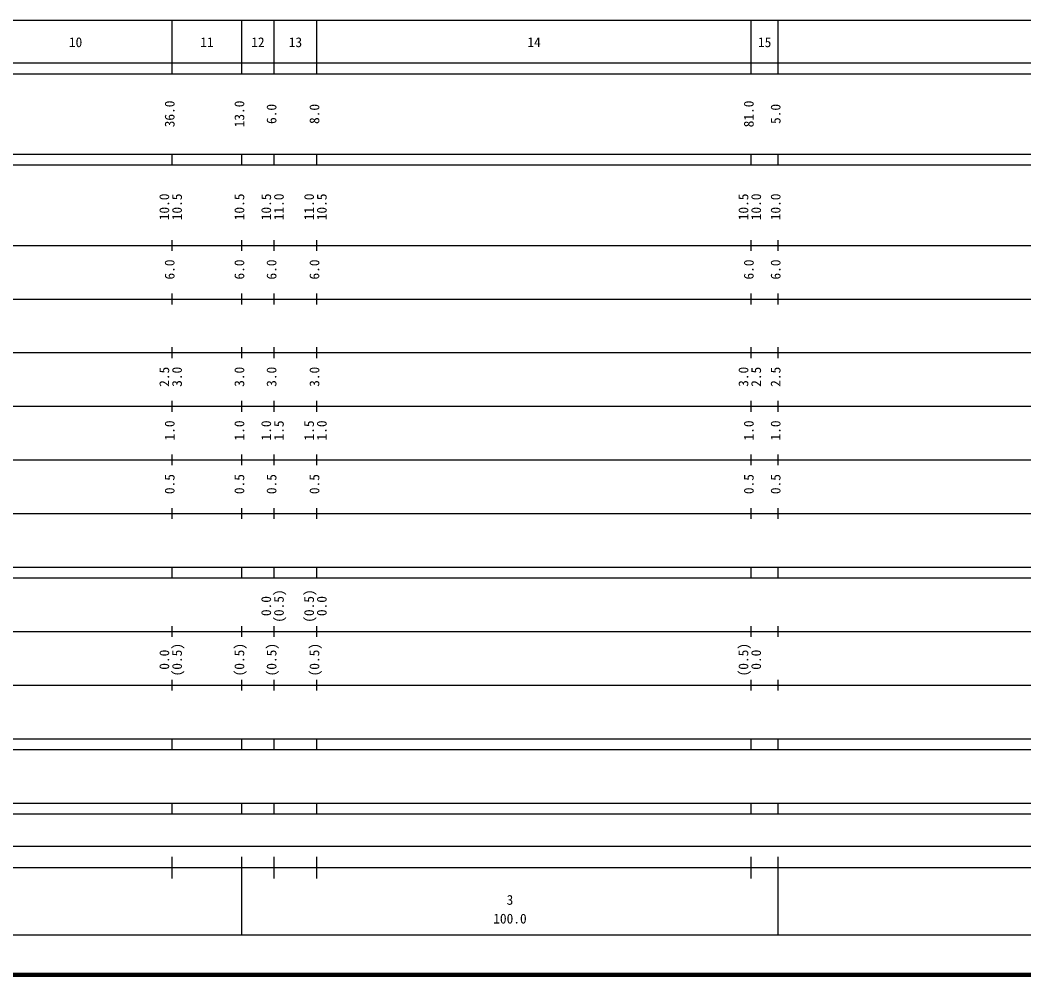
# Model space of a CAD drawing. Units: millimetres on the paper, enlarged 1000 times. Extents: x 40000 to 680000, y 20000 to 380000.
# Drawn here: x 226648 to 413845, y 20000 to 198000 of the extents above; entities that cross this region are included whole.
import ezdxf
from ezdxf.enums import TextEntityAlignment as Align

# ---------------------------------------------------------------- set-up
doc = ezdxf.new("R2010")
doc.units = ezdxf.units.MM
doc.header["$LTSCALE"] = 1000
doc.layers.add('S-TTL', color=2, linetype='Continuous', lineweight=140)
doc.layers.add('S-TTL-BAND', color=7, linetype='Continuous', lineweight=25)
doc.styles.add('ＭＳ ゴシック', font='')
doc.styles.get('ＭＳ ゴシック').set_extended_font_data('MS Gothic')

msp = doc.modelspace()

# ---------------------------------------------------------------- linework, layer by layer
at = {"layer": 'S-TTL'}
msp.add_line((40000, 20000), (680000, 20000), dxfattribs=at)
at = {"layer": 'S-TTL-BAND'}
for p, q in [((68000, 198000), (579000, 198000)), ((255000, 188000), (255000, 198000)), ((268000, 188000), (268000, 198000)), ((274000, 188000), (274000, 198000)), ((282000, 188000), (282000, 198000)), ((363000, 188000), (363000, 198000)), ((368000, 188000), (368000, 198000)), ((40000, 190000), (579000, 190000)), ((40000, 188000), (579000, 188000)), ((40000, 173000), (579000, 173000)), ((255000, 171000), (255000, 173000)), ((268000, 171000), (268000, 173000)), ((274000, 171000), (274000, 173000)), ((282000, 171000), (282000, 173000)), ((363000, 171000), (363000, 173000)), ((368000, 171000), (368000, 173000)), ((40000, 171000), (579000, 171000)), ((40000, 156000), (579000, 156000)), ((255000, 155000), (255000, 157000)), ((268000, 155000), (268000, 157000)), ((274000, 155000), (274000, 157000)), ((282000, 155000), (282000, 157000)), ((363000, 155000), (363000, 157000)), ((368000, 155000), (368000, 157000)), ((255000, 145000), (255000, 147000)), ((268000, 145000), (268000, 147000)), ((274000, 145000), (274000, 147000)), ((282000, 145000), (282000, 147000)), ((363000, 145000), (363000, 147000)), ((368000, 145000), (368000, 147000)), ((46000, 146000), (579000, 146000)), ((255000, 135000), (255000, 137000)), ((268000, 135000), (268000, 137000)), ((274000, 135000), (274000, 137000)), ((282000, 135000), (282000, 137000)), ((363000, 135000), (363000, 137000)), ((368000, 135000), (368000, 137000)), ((52000, 136000), (579000, 136000)), ((46000, 126000), (579000, 126000)), ((255000, 125000), (255000, 127000)), ((268000, 125000), (268000, 127000)), ((274000, 125000), (274000, 127000)), ((282000, 125000), (282000, 127000)), ((363000, 125000), (363000, 127000)), ((368000, 125000), (368000, 127000)), ((255000, 115000), (255000, 117000)), ((268000, 115000), (268000, 117000)), ((274000, 115000), (274000, 117000)), ((282000, 115000), (282000, 117000)), ((363000, 115000), (363000, 117000)), ((368000, 115000), (368000, 117000)), ((52000, 116000), (579000, 116000)), ((255000, 105000), (255000, 107000)), ((268000, 105000), (268000, 107000)), ((274000, 105000), (274000, 107000)), ((282000, 105000), (282000, 107000)), ((363000, 105000), (363000, 107000)), ((368000, 105000), (368000, 107000)), ((46000, 106000), (579000, 106000)), ((40000, 96000), (579000, 96000)), ((255000, 94000), (255000, 96000)), ((268000, 94000), (268000, 96000)), ((274000, 94000), (274000, 96000)), ((282000, 94000), (282000, 96000)), ((363000, 94000), (363000, 96000)), ((368000, 94000), (368000, 96000)), ((40000, 94000), (579000, 94000)), ((255000, 83000), (255000, 85000)), ((268000, 83000), (268000, 85000)), ((274000, 83000), (274000, 85000)), ((282000, 83000), (282000, 85000)), ((363000, 83000), (363000, 85000)), ((368000, 83000), (368000, 85000)), ((49000, 84000), (579000, 84000)), ((255000, 73000), (255000, 75000)), ((268000, 73000), (268000, 75000)), ((274000, 73000), (274000, 75000)), ((282000, 73000), (282000, 75000)), ((363000, 73000), (363000, 75000)), ((368000, 73000), (368000, 75000)), ((40000, 74000), (579000, 74000)), ((40000, 64000), (579000, 64000)), ((255000, 62000), (255000, 64000)), ((268000, 62000), (268000, 64000)), ((274000, 62000), (274000, 64000)), ((282000, 62000), (282000, 64000)), ((363000, 62000), (363000, 64000)), ((368000, 62000), (368000, 64000)), ((40000, 62000), (579000, 62000)), ((40000, 52000), (579000, 52000)), ((255000, 50000), (255000, 52000)), ((268000, 50000), (268000, 52000)), ((274000, 50000), (274000, 52000)), ((282000, 50000), (282000, 52000)), ((363000, 50000), (363000, 52000)), ((368000, 50000), (368000, 52000)), ((40000, 50000), (579000, 50000)), ((71000, 44000), (565000, 44000)), ((255000, 38000), (255000, 42000)), ((268000, 27500), (268000, 42000)), ((274000, 38000), (274000, 42000)), ((282000, 38000), (282000, 42000)), ((363000, 38000), (363000, 42000)), ((368000, 27500), (368000, 42000)), ((40000, 40000), (579000, 40000)), ((68000, 27500), (579000, 27500))]:
    msp.add_line(p, q, dxfattribs=at)

# ---------------------------------------------------------------- texts
at = {"layer": 'S-TTL-BAND', "style": 'ＭＳ ゴシック'}
for s, p in [('10', (237000, 192405)), ('11', (261500, 192405)), ('12', (271000, 192405)), ('13', (278000, 192405)), ('14', (322500, 192405)), ('15', (365500, 192405)), ('3', (318000, 32523)), ('100.0', (318000, 29033))]:
    msp.add_text(s, height=1833, dxfattribs=at).set_placement(p, align=Align.BOTTOM_CENTER)
for s, p in [('36.0', (256000, 180500)), ('13.0', (269000, 180500)), ('6.0', (275000, 180500)), ('8.0', (283000, 180500)), ('81.0', (364000, 180500)), ('5.0', (369000, 180500)), ('10.0', (255000, 163174)), ('10.5', (257370, 163174)), ('10.5', (269000, 163174)), ('10.5', (274000, 163174)), ('11.0', (276370, 163174)), ('11.0', (282000, 163174)), ('10.5', (284370, 163174)), ('10.5', (363000, 163174)), ('10.0', (365370, 163174)), ('10.0', (369000, 163174)), ('6.0', (256000, 151500)), ('6.0', (269000, 151500)), ('6.0', (275000, 151500)), ('6.0', (283000, 151500)), ('6.0', (364000, 151500)), ('6.0', (369000, 151500)), ('2.5', (255000, 131500)), ('3.0', (257370, 131500)), ('3.0', (269000, 131500)), ('3.0', (275000, 131500)), ('3.0', (283000, 131500)), ('3.0', (363000, 131500)), ('2.5', (365370, 131500)), ('2.5', (369000, 131500)), ('1.0', (256000, 121500)), ('1.0', (269000, 121500)), ('1.0', (274000, 121500)), ('1.5', (276370, 121500)), ('1.5', (282000, 121500)), ('1.0', (284370, 121500)), ('1.0', (364000, 121500)), ('1.0', (369000, 121500)), ('0.5', (256000, 111500)), ('0.5', (269000, 111500)), ('0.5', (275000, 111500)), ('0.5', (283000, 111500)), ('0.5', (364000, 111500)), ('0.5', (369000, 111500)), ('0.0', (274000, 88764)), ('(0.5)', (276370, 88764)), ('(0.5)', (282000, 88764)), ('0.0', (284370, 88764)), ('0.0', (255000, 78764)), ('(0.5)', (257370, 78764)), ('(0.5)', (269000, 78764)), ('(0.5)', (275000, 78764)), ('(0.5)', (283000, 78764)), ('(0.5)', (363000, 78764)), ('0.0', (365370, 78764))]:
    msp.add_text(s, height=1833, rotation=90, dxfattribs=at).set_placement(p, align=Align.BOTTOM_CENTER)

doc.saveas('drawing.dxf')
